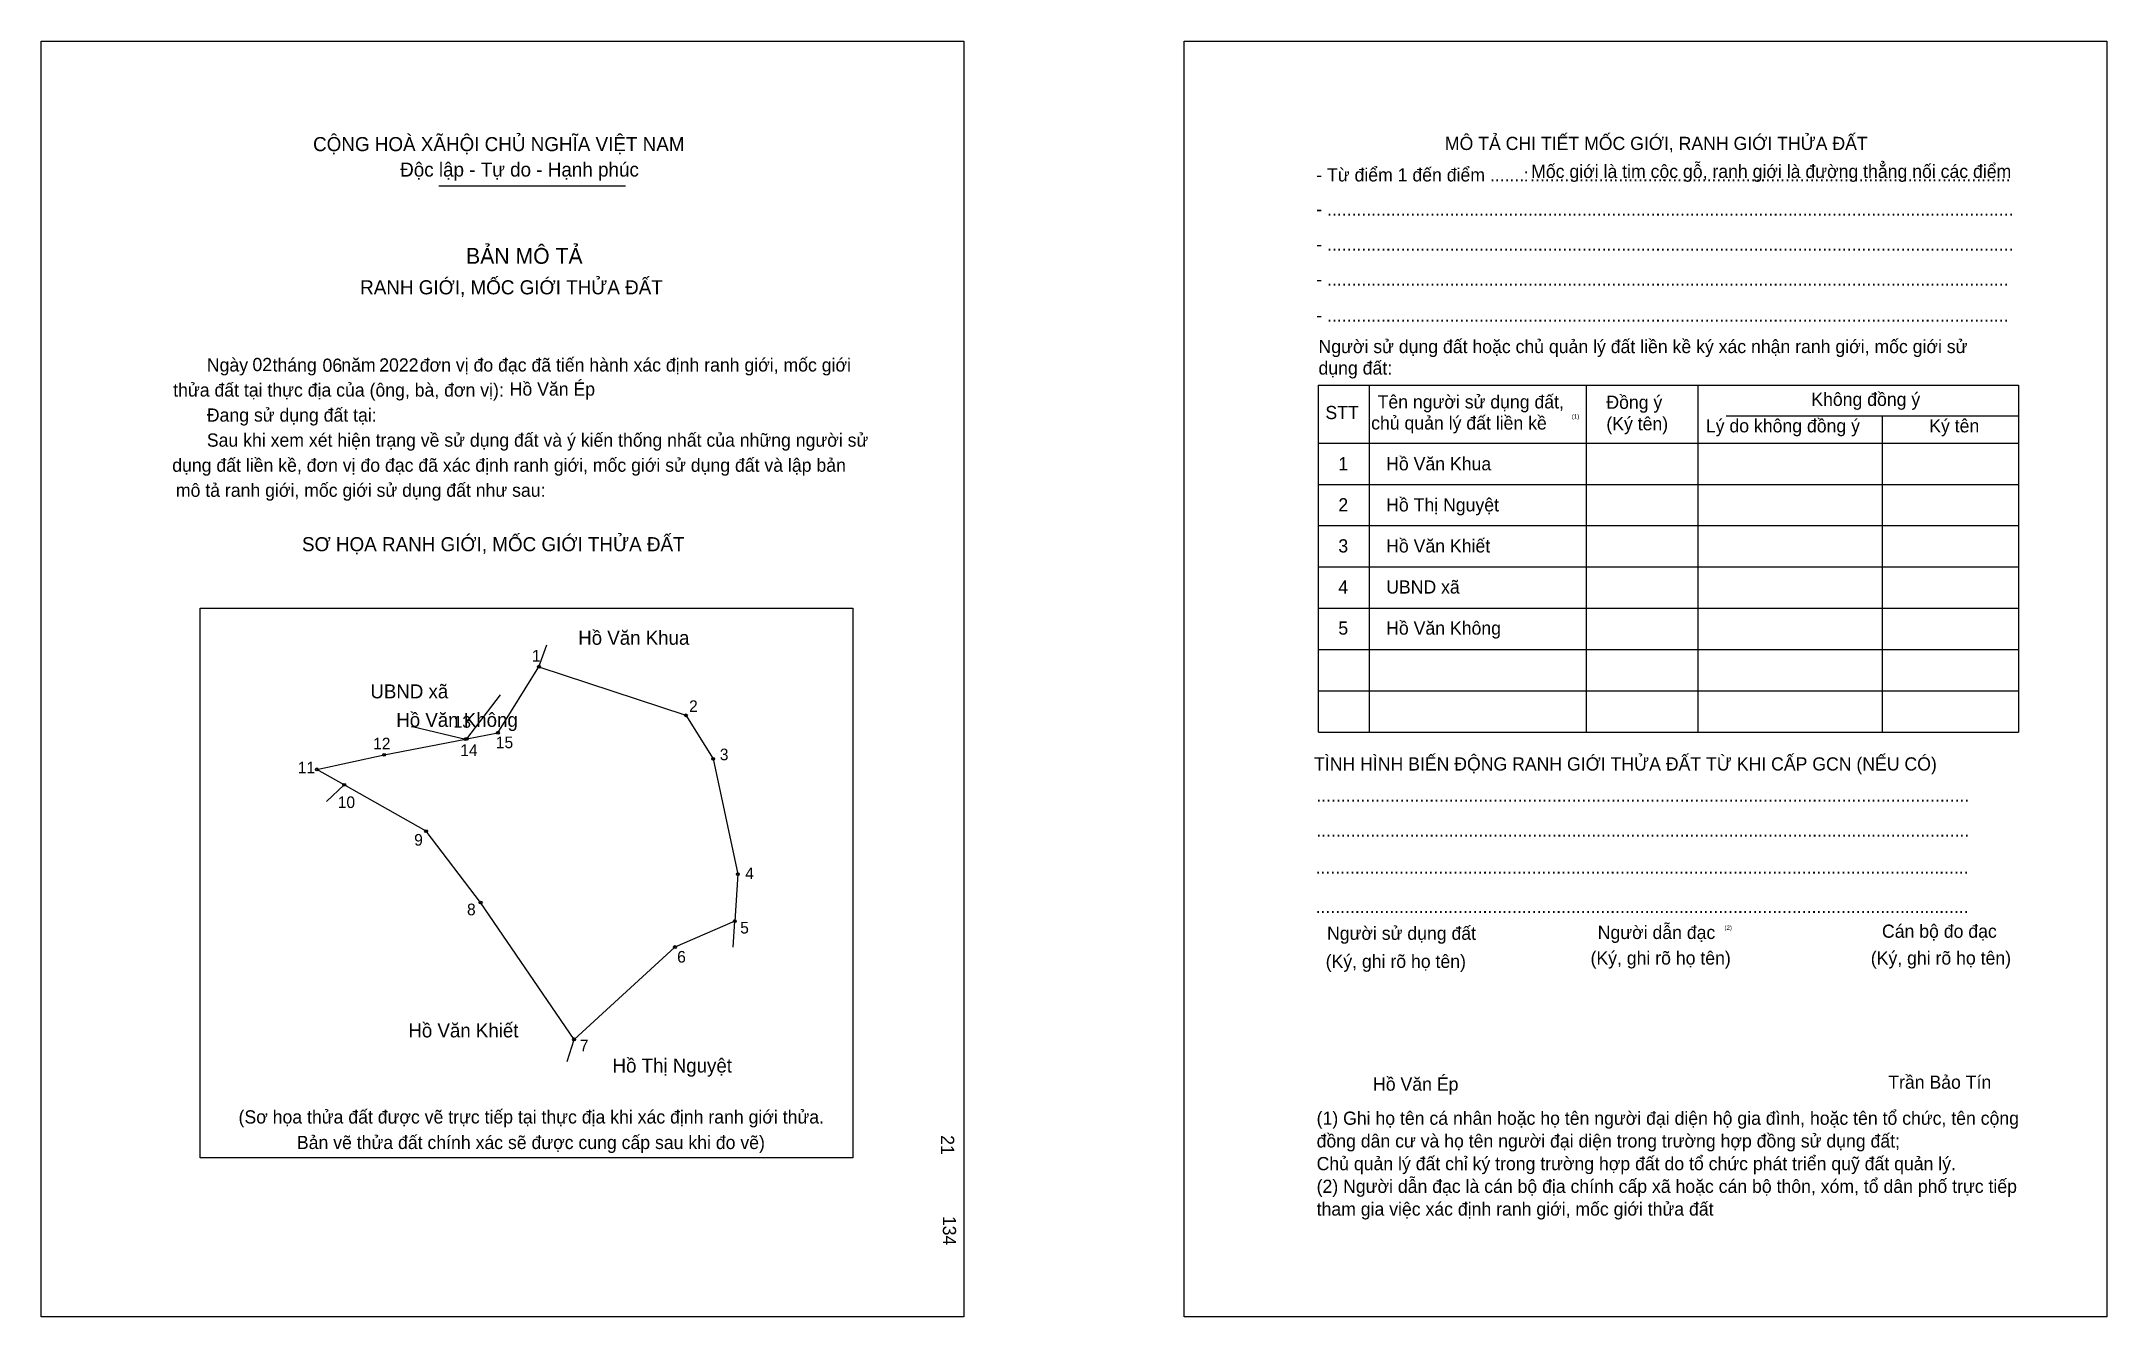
# Model space of a CAD drawing. Extents: x 547254 to 547868, y 1824997 to 1825377.
import ezdxf

# ---------------------------------------------------------------- set-up
doc = ezdxf.new("R2010")
doc.units = 0
for name, color, linetype in [('bmtKhungInTrang1', 7, 'Continuous'), ('bmtKhungInTrang2', 7, 'Continuous'), ('bmtNoiDung', 7, 'Continuous'), ('bmtTemplate', 7, 'Continuous'), ('CanhThua', 7, 'Continuous'), ('MocDinhThua', 7, 'Continuous'), ('RauThua', 7, 'Continuous'), ('SoHieuDinhThua', 7, 'Continuous'), ('TenChuLanCan', 7, 'Continuous')]:
    doc.layers.add(name, color=color, linetype=linetype)

msp = doc.modelspace()

# ---------------------------------------------------------------- linework, layer by layer
at = {"layer": 'bmtKhungInTrang1'}
msp.add_lwpolyline([(547253.82, 1825376.98), (547528.28, 1825376.98), (547528.28, 1824997.36), (547253.82, 1824997.36)], close=True, dxfattribs=at)
at = {"layer": 'bmtKhungInTrang2'}
msp.add_lwpolyline([(547593.73, 1825376.98), (547868.19, 1825376.98), (547868.19, 1824997.36), (547593.73, 1824997.36)], close=True, dxfattribs=at)
at = {"layer": 'bmtTemplate'}
for p, q in [((547372.09, 1825333.96), (547427.59, 1825333.96)), ((547648.79, 1825274.59), (547648.79, 1825171.39)), ((547713.35, 1825274.59), (547713.35, 1825171.39)), ((547746.57, 1825274.71), (547746.57, 1825171.39)), ((547841.91, 1825274.59), (547841.91, 1825171.39)), ((547754.99, 1825265.5), (547841.91, 1825265.5)), ((547633.74, 1825257.39), (547841.91, 1825257.39)), ((547633.74, 1825245.1), (547841.91, 1825245.1)), ((547633.74, 1825232.82), (547841.91, 1825232.82)), ((547633.74, 1825220.53), (547841.91, 1825220.53)), ((547633.74, 1825208.25), (547841.91, 1825208.25)), ((547633.74, 1825195.96), (547841.91, 1825195.96)), ((547633.74, 1825183.67), (547841.91, 1825183.67)), ((547633.74, 1825171.39), (547841.91, 1825171.39))]:
    msp.add_line(p, q, dxfattribs=at)
for points in [[(547633.6, 1825274.59), (547841.91, 1825274.59)], [(547633.6, 1825274.59), (547633.6, 1825171.39)], [(547801.39, 1825265.37), (547801.39, 1825171.39)]]:
    msp.add_lwpolyline(points, dxfattribs=at)
msp.add_lwpolyline([(547301.04, 1825044.64), (547301.04, 1825208.23), (547495.24, 1825208.23), (547495.24, 1825044.64)], close=True, dxfattribs=at)
at = {"layer": 'CanhThua'}
for p, q in [((547389.66, 1825171.16), (547401.85, 1825190.83)), ((547401.85, 1825190.83), (547445.58, 1825176.36)), ((547445.58, 1825176.36), (547453.68, 1825163.41)), ((547355.79, 1825164.57), (547380.04, 1825169.29)), ((547380.04, 1825169.29), (547380.35, 1825169.35)), ((547380.35, 1825169.35), (547389.66, 1825171.16)), ((547335.76, 1825160.28), (547355.79, 1825164.57)), ((547343.94, 1825155.66), (547335.76, 1825160.28)), ((547453.68, 1825163.41), (547460.98, 1825129.08)), ((547368.26, 1825141.91), (547343.94, 1825155.66)), ((547384.5, 1825120.62), (547368.26, 1825141.91)), ((547460.98, 1825129.08), (547460.12, 1825115.13)), ((547412.29, 1825079.91), (547384.5, 1825120.62)), ((547460.12, 1825115.13), (547442.31, 1825107.4)), ((547442.31, 1825107.4), (547412.29, 1825079.91))]:
    msp.add_line(p, q, dxfattribs=at)
at = {"layer": 'MocDinhThua'}
for centre in [(547401.85, 1825190.83), (547445.58, 1825176.36), (547380.04, 1825169.29), (547380.35, 1825169.35), (547389.66, 1825171.16), (547335.76, 1825160.28), (547355.79, 1825164.57), (547453.68, 1825163.41), (547343.94, 1825155.66), (547368.26, 1825141.91), (547460.98, 1825129.08), (547384.5, 1825120.62), (547460.12, 1825115.13), (547442.31, 1825107.4), (547412.29, 1825079.91)]:
    msp.add_circle(centre, 0.416, dxfattribs=at)
at = {"layer": 'RauThua'}
for p, q in [((547401.85, 1825190.83), (547404.15, 1825197.36)), ((547380.35, 1825169.35), (547390.45, 1825182.47)), ((547363.92, 1825172.97), (547364.2, 1825173.03)), ((547364.2, 1825173.03), (547380.04, 1825169.29)), ((547338.69, 1825150.67), (547343.94, 1825155.66)), ((547459.65, 1825107.38), (547460.12, 1825115.13)), ((547410.28, 1825073.32), (547412.29, 1825079.91)), ((547410.28, 1825073.32), (547412.29, 1825079.91))]:
    msp.add_line(p, q, dxfattribs=at)

# ---------------------------------------------------------------- texts
at = {"layer": 'bmtNoiDung'}
for s, height, p in [('02', 3.927, (547316.62, 1825278.82)), ('06', 3.927, (547337.45, 1825278.6)), ('2022', 3.927, (547354.34, 1825278.69)), ('Hồ Văn Ép', 3.927, (547393.14, 1825271.51)), ('1', 3.93, (547639.64, 1825249.28)), ('Hồ Văn Khua ', 3.927, (547653.86, 1825249.28)), ('2', 3.93, (547639.64, 1825237.05)), ('Hồ Thị Nguyệt ', 3.927, (547653.86, 1825237.05)), ('3', 3.93, (547639.64, 1825224.83)), ('Hồ Văn Khiết ', 3.927, (547653.86, 1825224.83)), ('4', 3.93, (547639.64, 1825212.6)), ('UBND xã ', 3.927, (547653.86, 1825212.6)), ('5', 3.93, (547639.64, 1825200.37)), ('Hồ Văn Không ', 3.927, (547653.86, 1825200.37)), ('Hồ Văn Ép', 3.927, (547649.96, 1825064.64))]:
    msp.add_text(s, height=height, dxfattribs=at).set_placement(p)
for s, p in [('21', (547521.44, 1825051.4)), ('134', (547522, 1825027.37))]:
    msp.add_text(s, height=3.927, rotation=270, dxfattribs=at).set_placement(p)
at = {"layer": 'bmtTemplate'}
for s, height, p in [('CỘNG HOÀ XÃHỘI CHỦ NGHĨA VIỆT NAM', 4.1888, (547334.66, 1825344.28)), ('MÔ TẢ CHI TIẾT MỐC GIỚI, RANH GIỚI THỬA ĐẤT', 3.9255, (547671.33, 1825344.62)), ('Độc lập - Tự do - Hạnh phúc', 4.1888, (547360.57, 1825336.71)), ('- Từ điểm 1 đến điểm .......', 3.9255, (547633.07, 1825335.26)), (':', 3.93, (547694.74, 1825335.26)), ('Mốc giới là tim cộc gỗ, ranh giới là đường thẳng nối các điểm', 3.9255, (547697, 1825336.3)), ('..................................................................................................', 3.9255, (547696.68, 1825335.26)), ('- ............................................................................................................................................', 3.92555, (547633.07, 1825325.08)), ('BẢN MÔ TẢ', 4.712, (547380.17, 1825310.75)), ('- ............................................................................................................................................', 3.92555, (547633.07, 1825314.64)), ('RANH GIỚI, MỐC GIỚI THỬA ĐẤT', 4.1888, (547348.67, 1825301.66)), ('- ...........................................................................................................................................', 3.92555, (547633.07, 1825304.2)), ('- ...........................................................................................................................................', 3.92555, (547633.07, 1825293.51)), ('Người sử dụng đất hoặc chủ quản lý đất liền kề ký xác nhận ranh giới, mốc giới sử', 3.9255, (547633.74, 1825284.17)), ('Ngày     tháng     năm         đơn vị đo đạc đã tiến hành xác định ranh giới, mốc giới ', 3.927, (547303.06, 1825278.69)), ('dụng đất:', 3.926, (547633.74, 1825277.78)), ('thửa đất tại thực địa của (ông, bà, đơn vị):', 3.927, (547293.05, 1825271.23)), ('Tên người sử dụng đất,', 3.9255, (547651.32, 1825267.71)), ('Đồng ý', 3.926, (547719.36, 1825267.59)), ('Không đồng ý', 3.9255, (547780.32, 1825268.45)), ('Đang sử dụng đất tại:', 3.927, (547303.06, 1825263.77)), ('STT', 3.926, (547635.79, 1825264.52)), ('chủ quản lý đất liền kề', 3.9255, (547649.4, 1825261.43)), ('(1)', 1.309, (547709.1, 1825264.66)), ('(Ký tên)', 3.926, (547719.36, 1825261.2)), ('Lý do không đồng ý', 3.9255, (547748.97, 1825260.58)), ('Ký tên', 3.926, (547815.4, 1825260.58)), ('Sau khi xem xét hiện trạng về sử dụng đất và ý kiến thống nhất của những người sử ', 3.927, (547303.06, 1825256.31)), ('dụng đất liền kề, đơn vị đo đạc đã xác định ranh giới, mốc giới sử dụng đất và lập bản', 3.927, (547292.76, 1825248.85)), ('mô tả ranh giới, mốc giới sử dụng đất như sau:', 3.927, (547293.84, 1825241.4)), ('SƠ HỌA RANH GIỚI, MỐC GIỚI THỬA ĐẤT', 4.1888, (547331.36, 1825225.2)), ('TÌNH HÌNH BIẾN ĐỘNG RANH GIỚI THỬA ĐẤT TỪ KHI CẤP GCN (NẾU CÓ)', 3.9255, (547632.41, 1825159.93)), ('.....................................................................................................................................', 3.93144, (547633.07, 1825150.69)), ('.....................................................................................................................................', 3.93144, (547633.07, 1825140.25)), ('.....................................................................................................................................', 3.93144, (547632.87, 1825129.19)), ('.....................................................................................................................................', 3.93144, (547632.87, 1825117.52)), ('Người sử dụng đất', 3.9255, (547636.27, 1825109.54)), ('Người dẫn đạc', 3.9255, (547716.79, 1825109.78)), ('(2)', 1.309, (547754.49, 1825112.49)), ('Cán bộ đo đạc', 3.9255, (547801.35, 1825110.15)), ('(Ký, ghi rõ họ tên)', 3.9255, (547635.87, 1825101.18)), ('(Ký, ghi rõ họ tên)', 3.9255, (547714.65, 1825102.17)), ('(Ký, ghi rõ họ tên)', 3.9255, (547798.02, 1825102.17)), ('Trần Bảo Tín', 3.9255, (547803.22, 1825065.22)), ('(Sơ họa thửa đất được vẽ trực tiếp tại thực địa khi xác định ranh giới thửa.', 3.927, (547312.49, 1825054.87)), ('(1) Ghi họ tên cá nhân hoặc họ tên người đại diện hộ gia đình, hoặc tên tổ chức, tên cộng', 3.9255, (547633.18, 1825054.49)), ('Bản vẽ thửa đất chính xác sẽ được cung cấp sau khi đo vẽ)', 3.927, (547329.85, 1825047.27)), ('đồng dân cư và họ tên người đại diện trong trường hợp đồng sử dụng đất;', 3.9255, (547633.18, 1825047.73)), ('Chủ quản lý đất chỉ ký trong trường hợp đất do tổ chức phát triển quỹ đất quản lý.', 3.9255, (547633.18, 1825040.97)), ('(2) Người dẫn đạc là cán bộ địa chính cấp xã hoặc cán bộ thôn, xóm, tổ dân phố trực tiếp', 3.9255, (547633.18, 1825034.22)), ('tham gia việc xác định ranh giới, mốc giới thửa đất', 3.9255, (547633.18, 1825027.46))]:
    msp.add_text(s, height=height, dxfattribs=at).set_placement(p)
at = {"layer": 'SoHieuDinhThua'}
for s, height, p in [('1', 3.46, (547399.76, 1825192.35)), ('2', 3.46, (547446.5, 1825177.35)), ('13', 3.463, (547376.47, 1825172.66)), ('12', 3.463, (547352.53, 1825166.23)), ('14', 3.463, (547378.44, 1825164.22)), ('15', 3.463, (547389.03, 1825166.58)), ('3', 3.46, (547455.65, 1825162.98)), ('11', 3.463, (547330.09, 1825159.07)), ('10', 3.463, (547342, 1825148.77)), ('9', 3.46, (547364.74, 1825137.57)), ('4', 3.46, (547463.2, 1825127.6)), ('8', 3.46, (547380.45, 1825116.86)), ('5', 3.46, (547461.71, 1825111.42)), ('6', 3.46, (547442.96, 1825102.76)), ('7', 3.46, (547413.99, 1825076.33))]:
    msp.add_text(s, height=height, dxfattribs=at).set_placement(p)
at = {"layer": 'TenChuLanCan'}
for s, height, p in [('Hồ Văn Khua', 4.1555, (547413.53, 1825197.36)), ('UBND xã', 4.156, (547351.71, 1825181.41)), ('Hồ Văn Không', 4.1555, (547359.41, 1825172.93)), ('Hồ Văn Khiết', 4.1555, (547363.01, 1825080.5)), ('Hồ Thị Nguyệt', 4.1555, (547423.74, 1825070.04))]:
    msp.add_text(s, height=height, dxfattribs=at).set_placement(p)

doc.saveas('drawing.dxf')
